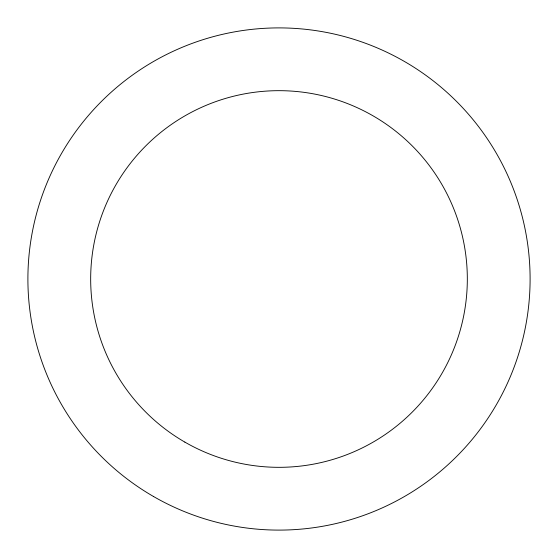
<?xml version="1.0" encoding="UTF-8"?>
<svg xmlns="http://www.w3.org/2000/svg" width="558" height="558" viewBox="0 0 558 558"><rect width="100%" height="100%" fill="white"/><g stroke="black" fill="none" stroke-linecap="round" stroke-linejoin="round"><path stroke-width="0.84" d="M184.838 442.096A188.325 188.325 0 0 0 467.325 279A188.325 188.325 0 0 0 184.838 115.904A188.325 188.325 0 0 0 184.838 442.096M153.45 496.46A251.1 251.1 0 0 0 530.1 279A251.1 251.1 0 0 0 153.45 61.54A251.1 251.1 0 0 0 153.45 496.46"/></g></svg>
